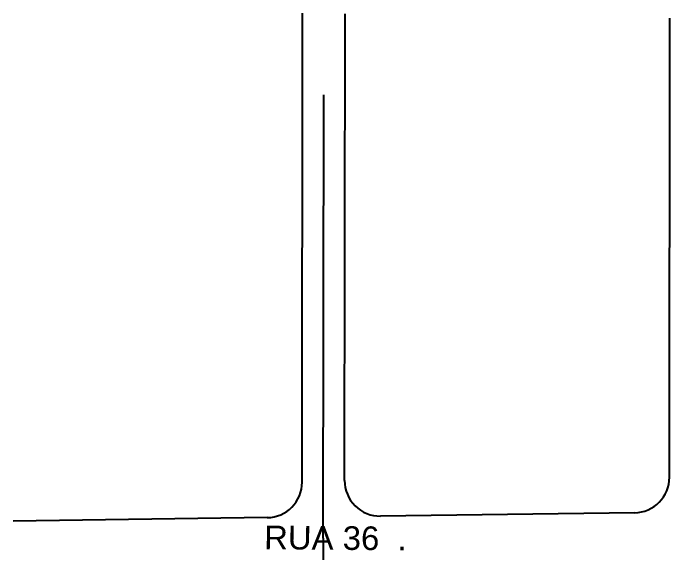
# Model space of a CAD drawing. Header units: millimetres. Extents: x -6300 to 1991, y -4770 to 4545.
# Drawn here: x 1730.2 to 1841.4, y 130.8 to 222.1 of the extents above; entities that cross this region are included whole.
import ezdxf
from ezdxf.enums import TextEntityAlignment as Align

# ---------------------------------------------------------------- set-up
doc = ezdxf.new("R2010")
doc.units = ezdxf.units.MM
doc.header["$LTSCALE"] = 20
doc.header["$MEASUREMENT"] = 0
doc.linetypes.add('DASHDOT', pattern=[1, 0.5, -0.25, 0, -0.25])
doc.linetypes.add('HIDDEN', pattern=[0.375, 0.25, -0.125])
for name, color, linetype in [('Calçada', 1, 'CONTINUOUS'), ('EIXO DAS VIAS', 252, 'DASHDOT'), ('Nomes de Ruas', 3, 'CONTINUOUS'), ('projeção', 6, 'CONTINUOUS')]:
    doc.layers.add(name, color=color, linetype=linetype)
doc.styles.add('ARIAL', font='arial.ttf', dxfattribs={"height": 2})

msp = doc.modelspace()

# ---------------------------------------------------------------- linework, layer by layer
at = {"layer": 'Calçada', "color": 7, "lineweight": -3}
for p, q in [((1779.106, 142.749), (1779.175, 222.121)), ((1779.106, 142.749), (1779.175, 222.121)), ((1786.306, 143.016), (1786.375, 222.023)), ((1786.306, 143.016), (1786.375, 222.023)), ((1841.306, 143.58), (1841.374, 221.274)), ((1841.306, 143.58), (1841.374, 221.274)), ((1835.387, 137.586), (1792.386, 137.012)), ((1835.387, 137.586), (1792.386, 137.012)), ((1773.186, 136.755), (1730.185, 136.181)), ((1773.186, 136.755), (1730.185, 136.181))]:
    msp.add_line(p, q, dxfattribs=at)
for centre, start, end in [((1835.306, 143.585), 270.76528, 359.95), ((1835.306, 143.585), 270.76528, 359.95), ((1773.106, 142.755), 270.76528, 359.95), ((1773.106, 142.755), 270.76528, 359.95), ((1792.306, 143.011), 179.95, 270.76528), ((1792.306, 143.011), 179.95, 270.76528)]:
    msp.add_arc(centre, 6, start, end, dxfattribs=at)
at = {"layer": 'EIXO DAS VIAS', "color": 7, "ltscale": 10}
msp.add_line((1782.697, 133.282, 103.708), (1782.606, 28.917, 103.708), dxfattribs=at)
at = {"layer": 'projeção', "color": 7, "linetype": 'HIDDEN', "ltscale": 15}
msp.add_line((1782.697, 133.282, 103.708), (1782.775, 222.072, 103.708), dxfattribs=at)

# ---------------------------------------------------------------- texts
at = {"layer": 'Nomes de Ruas', "color": 7, "extrusion": (-0.084259, 0.020184, 0.996239), "style": 'ARIAL'}
msp.add_text('RUA 36  .', height=4, rotation=102.96746, dxfattribs=at).set_placement((-545.414, 1698.184, -147.692), align=Align.MIDDLE_CENTER)

doc.saveas('drawing.dxf')
